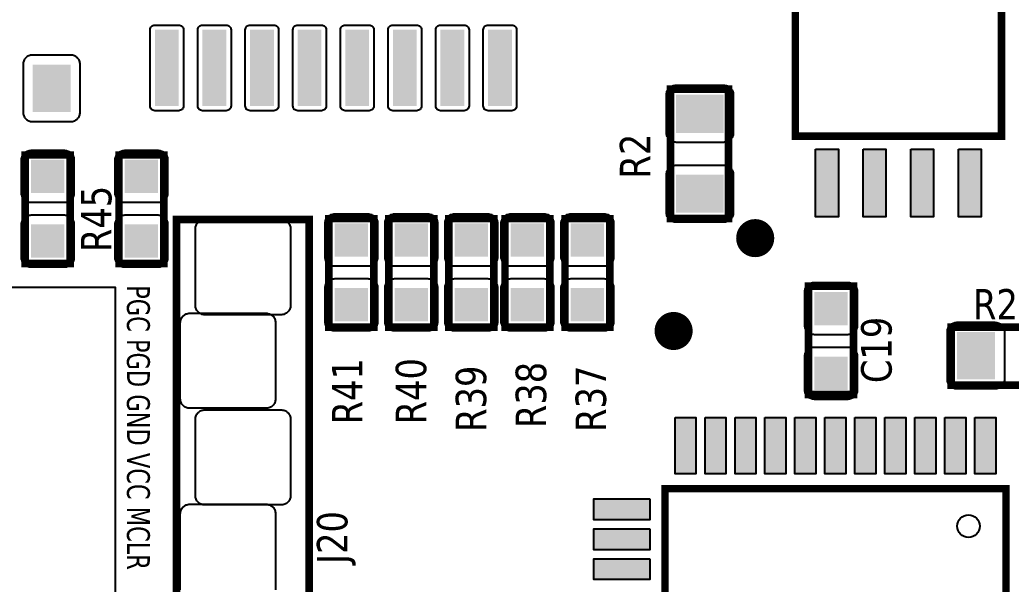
# Model space of a CAD drawing. Header units: millimetres. Extents: x 124 to 302, y 105 to 223.
# Drawn here: x 295.973 to 297.014, y 220.577 to 221.17 of the extents above; entities that cross this region are included whole.
import ezdxf

# ---------------------------------------------------------------- set-up
doc = ezdxf.new("R2010")
doc.units = ezdxf.units.MM
doc.layers.add('DESC', color=250, linetype='Continuous')
doc.styles.get("Standard").update_dxf_attribs({"font": 'tahoma.ttf'})

# ---------------------------------------------------------------- blocks, each defined once
blk = doc.blocks.new('RPAD')
blk.add_trace([(-0.5, -0.5), (-0.5, 0.5), (0.5, -0.5), (0.5, 0.5)])
blk = doc.blocks.new('EPAD')
at = {"const_width": 0.5}
blk.add_lwpolyline([(-0.25, 0, 1), (0.25, 0, 1)], format="xyb", close=True, dxfattribs=at)
blk = doc.blocks.new('PCB_CamaraClimatica')
for points, const_width in [([(148.5683, 113.2079), (148.5683, 113.0268), (148.7848, 113.0268), (148.7848, 113.2079), (148.5683, 113.2079)], 0.00787), ([(148.5683, 113.2079), (148.5683, 113.0268), (148.7848, 113.0268), (148.7848, 113.2079), (148.5683, 113.2079)], 0.00787), ([(148.5683, 113.2079), (148.5683, 113.0268), (148.7848, 113.0268), (148.7848, 113.2079), (148.5683, 113.2079)], 0.00787), ([(148.437, 112.9403), (148.498, 112.9403), (148.498, 113.0763), (148.437, 113.0763), (148.437, 112.9403)], 0.008), ([(148.437, 112.9403), (148.498, 112.9403), (148.498, 113.0763), (148.437, 113.0763), (148.437, 112.9403)], 0.008), ([(148.437, 112.9403), (148.498, 112.9403), (148.498, 113.0763), (148.437, 113.0763), (148.437, 112.9403)], 0.008), ([(147.7593, 112.8929), (147.8066, 112.8929), (147.8066, 113.007), (147.7593, 113.007), (147.7593, 112.8929)], 0.008), ([(147.7593, 112.8929), (147.8066, 112.8929), (147.8066, 113.007), (147.7593, 113.007), (147.7593, 112.8929)], 0.008), ([(147.7593, 112.8929), (147.8066, 112.8929), (147.8066, 113.007), (147.7593, 113.007), (147.7593, 112.8929)], 0.008), ([(147.8578, 112.8929), (147.905, 112.8929), (147.905, 113.007), (147.8578, 113.007), (147.8578, 112.8929)], 0.008), ([(147.8578, 112.8929), (147.905, 112.8929), (147.905, 113.007), (147.8578, 113.007), (147.8578, 112.8929)], 0.008), ([(147.8578, 112.8929), (147.905, 112.8929), (147.905, 113.007), (147.8578, 113.007), (147.8578, 112.8929)], 0.008), ([(147.9183, 112.4391), (148.0577, 112.4391), (148.0577, 112.9391), (147.9183, 112.9391), (147.9183, 112.4391)], 0.008), ([(147.9183, 112.4391), (148.0577, 112.4391), (148.0577, 112.9391), (147.9183, 112.9391), (147.9183, 112.4391)], 0.008), ([(147.9183, 112.4391), (148.0577, 112.4391), (148.0577, 112.9391), (147.9183, 112.9391), (147.9183, 112.4391)], 0.008), ([(148.0782, 112.8259), (148.1255, 112.8259), (148.1255, 112.9401), (148.0782, 112.9401), (148.0782, 112.8259)], 0.008), ([(148.0782, 112.8259), (148.1255, 112.8259), (148.1255, 112.9401), (148.0782, 112.9401), (148.0782, 112.8259)], 0.008), ([(148.0782, 112.8259), (148.1255, 112.8259), (148.1255, 112.9401), (148.0782, 112.9401), (148.0782, 112.8259)], 0.008), ([(148.1412, 112.8259), (148.1885, 112.8259), (148.1885, 112.9401), (148.1412, 112.9401), (148.1412, 112.8259)], 0.008), ([(148.1412, 112.8259), (148.1885, 112.8259), (148.1885, 112.9401), (148.1412, 112.9401), (148.1412, 112.8259)], 0.008), ([(148.1412, 112.8259), (148.1885, 112.8259), (148.1885, 112.9401), (148.1412, 112.9401), (148.1412, 112.8259)], 0.008), ([(148.2042, 112.8259), (148.2515, 112.8259), (148.2515, 112.9401), (148.2042, 112.9401), (148.2042, 112.8259)], 0.008), ([(148.2042, 112.8259), (148.2515, 112.8259), (148.2515, 112.9401), (148.2042, 112.9401), (148.2042, 112.8259)], 0.008), ([(148.2042, 112.8259), (148.2515, 112.8259), (148.2515, 112.9401), (148.2042, 112.9401), (148.2042, 112.8259)], 0.008), ([(148.2633, 112.8259), (148.3105, 112.8259), (148.3105, 112.9401), (148.2633, 112.9401), (148.2633, 112.8259)], 0.008), ([(148.2633, 112.8259), (148.3105, 112.8259), (148.3105, 112.9401), (148.2633, 112.9401), (148.2633, 112.8259)], 0.008), ([(148.2633, 112.8259), (148.3105, 112.8259), (148.3105, 112.9401), (148.2633, 112.9401), (148.2633, 112.8259)], 0.008), ([(148.3263, 112.8259), (148.3735, 112.8259), (148.3735, 112.9401), (148.3263, 112.9401), (148.3263, 112.8259)], 0.008), ([(148.3263, 112.8259), (148.3735, 112.8259), (148.3735, 112.9401), (148.3263, 112.9401), (148.3263, 112.8259)], 0.008), ([(148.3263, 112.8259), (148.3735, 112.8259), (148.3735, 112.9401), (148.3263, 112.9401), (148.3263, 112.8259)], 0.008), ([(148.5822, 112.7551), (148.6294, 112.7551), (148.6294, 112.8692), (148.5822, 112.8692), (148.5822, 112.7551)], 0.008), ([(148.5822, 112.7551), (148.6294, 112.7551), (148.6294, 112.8692), (148.5822, 112.8692), (148.5822, 112.7551)], 0.008), ([(148.5822, 112.7551), (148.6294, 112.7551), (148.6294, 112.8692), (148.5822, 112.8692), (148.5822, 112.7551)], 0.008), ([(148.732, 112.7651), (148.868, 112.7651), (148.868, 112.8261), (148.732, 112.8261), (148.732, 112.7651)], 0.008), ([(148.732, 112.7651), (148.868, 112.7651), (148.868, 112.8261), (148.732, 112.8261), (148.732, 112.7651)], 0.008), ([(148.732, 112.7651), (148.868, 112.7651), (148.868, 112.8261), (148.732, 112.8261), (148.732, 112.7651)], 0.008), ([(148.4313, 112.6562), (148.4313, 112.2979), (148.7895, 112.2979), (148.7895, 112.6562), (148.4313, 112.6562)], 0.00787), ([(148.4313, 112.6562), (148.4313, 112.2979), (148.7895, 112.2979), (148.7895, 112.6562), (148.4313, 112.6562)], 0.00787), ([(148.4313, 112.6562), (148.4313, 112.2979), (148.7895, 112.2979), (148.7895, 112.6562), (148.4313, 112.6562)], 0.00787)]:
    blk.add_lwpolyline(points, dxfattribs=dict(const_width=const_width))
for points in [[(147.9205, 113.0536), (147.8955, 113.0536), (147.8945, 113.0537), (147.8935, 113.054), (147.8927, 113.0544), (147.8919, 113.055), (147.8913, 113.0558), (147.8909, 113.0566), (147.8906, 113.0576), (147.8905, 113.0586), (147.8905, 113.1386), (147.8906, 113.1396), (147.8909, 113.1406), (147.8913, 113.1414), (147.8919, 113.1421), (147.8927, 113.1428), (147.8935, 113.1432), (147.8945, 113.1435), (147.8955, 113.1436), (147.9205, 113.1436), (147.9215, 113.1435), (147.9224, 113.1432), (147.9233, 113.1428), (147.924, 113.1421), (147.9246, 113.1414), (147.9251, 113.1406), (147.9254, 113.1396), (147.9255, 113.1386), (147.9255, 113.0586), (147.9254, 113.0576), (147.9251, 113.0566), (147.9246, 113.0558), (147.924, 113.055), (147.9233, 113.0544), (147.9224, 113.054), (147.9215, 113.0537), (147.9205, 113.0536)], [(147.9705, 113.0536), (147.9455, 113.0536), (147.9445, 113.0537), (147.9435, 113.054), (147.9427, 113.0544), (147.9419, 113.055), (147.9413, 113.0558), (147.9409, 113.0566), (147.9406, 113.0576), (147.9405, 113.0586), (147.9405, 113.1386), (147.9406, 113.1396), (147.9409, 113.1406), (147.9413, 113.1414), (147.9419, 113.1421), (147.9427, 113.1428), (147.9435, 113.1432), (147.9445, 113.1435), (147.9455, 113.1436), (147.9705, 113.1436), (147.9715, 113.1435), (147.9724, 113.1432), (147.9733, 113.1428), (147.974, 113.1421), (147.9746, 113.1414), (147.9751, 113.1406), (147.9754, 113.1396), (147.9755, 113.1386), (147.9755, 113.0586), (147.9754, 113.0576), (147.9751, 113.0566), (147.9746, 113.0558), (147.974, 113.055), (147.9733, 113.0544), (147.9724, 113.054), (147.9715, 113.0537), (147.9705, 113.0536)], [(148.0205, 113.0536), (147.9955, 113.0536), (147.9945, 113.0537), (147.9935, 113.054), (147.9927, 113.0544), (147.9919, 113.055), (147.9913, 113.0558), (147.9909, 113.0566), (147.9906, 113.0576), (147.9905, 113.0586), (147.9905, 113.1386), (147.9906, 113.1396), (147.9909, 113.1406), (147.9913, 113.1414), (147.9919, 113.1421), (147.9927, 113.1428), (147.9935, 113.1432), (147.9945, 113.1435), (147.9955, 113.1436), (148.0205, 113.1436), (148.0215, 113.1435), (148.0224, 113.1432), (148.0233, 113.1428), (148.024, 113.1421), (148.0246, 113.1414), (148.0251, 113.1406), (148.0254, 113.1396), (148.0255, 113.1386), (148.0255, 113.0586), (148.0254, 113.0576), (148.0251, 113.0566), (148.0246, 113.0558), (148.024, 113.055), (148.0233, 113.0544), (148.0224, 113.054), (148.0215, 113.0537), (148.0205, 113.0536)], [(148.0705, 113.0536), (148.0455, 113.0536), (148.0445, 113.0537), (148.0435, 113.054), (148.0427, 113.0544), (148.0419, 113.055), (148.0413, 113.0558), (148.0409, 113.0566), (148.0406, 113.0576), (148.0405, 113.0586), (148.0405, 113.1386), (148.0406, 113.1396), (148.0409, 113.1406), (148.0413, 113.1414), (148.0419, 113.1421), (148.0427, 113.1428), (148.0435, 113.1432), (148.0445, 113.1435), (148.0455, 113.1436), (148.0705, 113.1436), (148.0715, 113.1435), (148.0724, 113.1432), (148.0733, 113.1428), (148.074, 113.1421), (148.0746, 113.1414), (148.0751, 113.1406), (148.0754, 113.1396), (148.0755, 113.1386), (148.0755, 113.0586), (148.0754, 113.0576), (148.0751, 113.0566), (148.0746, 113.0558), (148.074, 113.055), (148.0733, 113.0544), (148.0724, 113.054), (148.0715, 113.0537), (148.0705, 113.0536)], [(148.1205, 113.0536), (148.0955, 113.0536), (148.0945, 113.0537), (148.0935, 113.054), (148.0927, 113.0544), (148.0919, 113.055), (148.0913, 113.0558), (148.0909, 113.0566), (148.0906, 113.0576), (148.0905, 113.0586), (148.0905, 113.1386), (148.0906, 113.1396), (148.0909, 113.1406), (148.0913, 113.1414), (148.0919, 113.1421), (148.0927, 113.1428), (148.0935, 113.1432), (148.0945, 113.1435), (148.0955, 113.1436), (148.1205, 113.1436), (148.1215, 113.1435), (148.1224, 113.1432), (148.1233, 113.1428), (148.124, 113.1421), (148.1246, 113.1414), (148.1251, 113.1406), (148.1254, 113.1396), (148.1255, 113.1386), (148.1255, 113.0586), (148.1254, 113.0576), (148.1251, 113.0566), (148.1246, 113.0558), (148.124, 113.055), (148.1233, 113.0544), (148.1224, 113.054), (148.1215, 113.0537), (148.1205, 113.0536)], [(148.1705, 113.0536), (148.1455, 113.0536), (148.1445, 113.0537), (148.1435, 113.054), (148.1427, 113.0544), (148.1419, 113.055), (148.1413, 113.0558), (148.1409, 113.0566), (148.1406, 113.0576), (148.1405, 113.0586), (148.1405, 113.1386), (148.1406, 113.1396), (148.1409, 113.1406), (148.1413, 113.1414), (148.1419, 113.1421), (148.1427, 113.1428), (148.1435, 113.1432), (148.1445, 113.1435), (148.1455, 113.1436), (148.1705, 113.1436), (148.1715, 113.1435), (148.1724, 113.1432), (148.1733, 113.1428), (148.174, 113.1421), (148.1746, 113.1414), (148.1751, 113.1406), (148.1754, 113.1396), (148.1755, 113.1386), (148.1755, 113.0586), (148.1754, 113.0576), (148.1751, 113.0566), (148.1746, 113.0558), (148.174, 113.055), (148.1733, 113.0544), (148.1724, 113.054), (148.1715, 113.0537), (148.1705, 113.0536)], [(148.2205, 113.0536), (148.1955, 113.0536), (148.1945, 113.0537), (148.1935, 113.054), (148.1927, 113.0544), (148.1919, 113.055), (148.1913, 113.0558), (148.1909, 113.0566), (148.1906, 113.0576), (148.1905, 113.0586), (148.1905, 113.1386), (148.1906, 113.1396), (148.1909, 113.1406), (148.1913, 113.1414), (148.1919, 113.1421), (148.1927, 113.1428), (148.1935, 113.1432), (148.1945, 113.1435), (148.1955, 113.1436), (148.2205, 113.1436), (148.2215, 113.1435), (148.2224, 113.1432), (148.2233, 113.1428), (148.224, 113.1421), (148.2246, 113.1414), (148.2251, 113.1406), (148.2254, 113.1396), (148.2255, 113.1386), (148.2255, 113.0586), (148.2254, 113.0576), (148.2251, 113.0566), (148.2246, 113.0558), (148.224, 113.055), (148.2233, 113.0544), (148.2224, 113.054), (148.2215, 113.0537), (148.2205, 113.0536)], [(148.2705, 113.0536), (148.2455, 113.0536), (148.2445, 113.0537), (148.2435, 113.054), (148.2427, 113.0544), (148.2419, 113.055), (148.2413, 113.0558), (148.2409, 113.0566), (148.2406, 113.0576), (148.2405, 113.0586), (148.2405, 113.1386), (148.2406, 113.1396), (148.2409, 113.1406), (148.2413, 113.1414), (148.2419, 113.1421), (148.2427, 113.1428), (148.2435, 113.1432), (148.2445, 113.1435), (148.2455, 113.1436), (148.2705, 113.1436), (148.2715, 113.1435), (148.2724, 113.1432), (148.2733, 113.1428), (148.274, 113.1421), (148.2746, 113.1414), (148.2751, 113.1406), (148.2754, 113.1396), (148.2755, 113.1386), (148.2755, 113.0586), (148.2754, 113.0576), (148.2751, 113.0566), (148.2746, 113.0558), (148.274, 113.055), (148.2733, 113.0544), (148.2724, 113.054), (148.2715, 113.0537), (148.2705, 113.0536)], [(147.807, 113.1121), (147.767, 113.1121), (147.7659, 113.112), (147.7649, 113.1119), (147.764, 113.1117), (147.763, 113.1113), (147.7622, 113.1109), (147.7613, 113.1104), (147.7606, 113.1098), (147.7599, 113.1092), (147.7592, 113.1085), (147.7587, 113.1077), (147.7582, 113.1069), (147.7577, 113.106), (147.7574, 113.1051), (147.7572, 113.1041), (147.757, 113.1031), (147.757, 113.1021), (147.757, 113.0521), (147.757, 113.0511), (147.7572, 113.05), (147.7574, 113.0491), (147.7577, 113.0482), (147.7582, 113.0473), (147.7587, 113.0465), (147.7592, 113.0457), (147.7599, 113.045), (147.7606, 113.0443), (147.7613, 113.0438), (147.7622, 113.0433), (147.763, 113.0429), (147.764, 113.0425), (147.7649, 113.0423), (147.7659, 113.0421), (147.767, 113.0421), (147.807, 113.0421), (147.808, 113.0421), (147.809, 113.0423), (147.81, 113.0425), (147.8109, 113.0429), (147.8118, 113.0433), (147.8126, 113.0438), (147.8134, 113.0443), (147.8141, 113.045), (147.8147, 113.0457), (147.8153, 113.0465), (147.8158, 113.0473), (147.8162, 113.0482), (147.8165, 113.0491), (147.8168, 113.05), (147.8169, 113.0511), (147.817, 113.0521), (147.817, 113.1021), (147.8169, 113.1031), (147.8168, 113.1041), (147.8165, 113.1051), (147.8162, 113.106), (147.8158, 113.1069), (147.8153, 113.1077), (147.8147, 113.1085), (147.8141, 113.1092), (147.8134, 113.1098), (147.8126, 113.1104), (147.8118, 113.1109), (147.8109, 113.1113), (147.81, 113.1117), (147.809, 113.1119), (147.808, 113.112), (147.807, 113.1121)], [(148.503, 113.0703), (148.503, 113.0303), (148.5029, 113.0293), (148.5028, 113.0283), (148.5026, 113.0273), (148.5022, 113.0264), (148.5018, 113.0255), (148.5013, 113.0247), (148.5007, 113.0239), (148.5001, 113.0232), (148.4994, 113.0226), (148.4986, 113.022), (148.4978, 113.0215), (148.4969, 113.0211), (148.496, 113.0208), (148.495, 113.0205), (148.494, 113.0204), (148.493, 113.0203), (148.443, 113.0203), (148.442, 113.0204), (148.4409, 113.0205), (148.44, 113.0208), (148.4391, 113.0211), (148.4382, 113.0215), (148.4374, 113.022), (148.4366, 113.0226), (148.4359, 113.0232), (148.4352, 113.0239), (148.4347, 113.0247), (148.4342, 113.0255), (148.4338, 113.0264), (148.4334, 113.0273), (148.4332, 113.0283), (148.433, 113.0293), (148.433, 113.0303), (148.433, 113.0703), (148.433, 113.0714), (148.4332, 113.0724), (148.4334, 113.0734), (148.4338, 113.0743), (148.4342, 113.0752), (148.4347, 113.076), (148.4352, 113.0767), (148.4359, 113.0775), (148.4366, 113.0781), (148.4374, 113.0787), (148.4382, 113.0792), (148.4391, 113.0796), (148.44, 113.0799), (148.4409, 113.0801), (148.442, 113.0803), (148.443, 113.0803), (148.493, 113.0803), (148.494, 113.0803), (148.495, 113.0801), (148.496, 113.0799), (148.4969, 113.0796), (148.4978, 113.0792), (148.4986, 113.0787), (148.4994, 113.0781), (148.5001, 113.0775), (148.5007, 113.0767), (148.5013, 113.076), (148.5018, 113.0752), (148.5022, 113.0743), (148.5026, 113.0734), (148.5028, 113.0724), (148.5029, 113.0714), (148.503, 113.0703)], [(147.7555, 112.967), (147.7555, 113.002), (147.7555, 113.003), (147.7557, 113.004), (147.7559, 113.005), (147.7562, 113.0059), (147.7566, 113.0068), (147.7571, 113.0076), (147.7577, 113.0084), (147.7583, 113.0091), (147.7591, 113.0097), (147.7598, 113.0103), (147.7606, 113.0108), (147.7615, 113.0112), (147.7624, 113.0115), (147.7634, 113.0118), (147.7644, 113.0119), (147.7655, 113.012), (147.8005, 113.012), (147.8015, 113.0119), (147.8025, 113.0118), (147.8035, 113.0115), (147.8044, 113.0112), (147.8053, 113.0108), (147.8061, 113.0103), (147.8069, 113.0097), (147.8076, 113.0091), (147.8082, 113.0084), (147.8088, 113.0076), (147.8093, 113.0068), (147.8097, 113.0059), (147.81, 113.005), (147.8103, 113.004), (147.8104, 113.003), (147.8105, 113.002), (147.8105, 112.967), (147.8104, 112.9659), (147.8103, 112.9649), (147.81, 112.964), (147.8097, 112.9631), (147.8093, 112.9622), (147.8088, 112.9614), (147.8082, 112.9606), (147.8076, 112.9599), (147.8069, 112.9592), (147.8061, 112.9587), (147.8053, 112.9582), (147.8044, 112.9578), (147.8035, 112.9574), (147.8025, 112.9572), (147.8015, 112.957), (147.8005, 112.957), (147.7655, 112.957), (147.7644, 112.957), (147.7634, 112.9572), (147.7624, 112.9574), (147.7615, 112.9578), (147.7606, 112.9582), (147.7598, 112.9587), (147.7591, 112.9592), (147.7583, 112.9599), (147.7577, 112.9606), (147.7571, 112.9614), (147.7566, 112.9622), (147.7562, 112.9631), (147.7559, 112.964), (147.7557, 112.9649), (147.7555, 112.9659), (147.7555, 112.967)], [(147.8539, 112.967), (147.8539, 113.002), (147.8539, 113.003), (147.8541, 113.004), (147.8543, 113.005), (147.8547, 113.0059), (147.8551, 113.0068), (147.8556, 113.0076), (147.8561, 113.0084), (147.8568, 113.0091), (147.8575, 113.0097), (147.8582, 113.0103), (147.8591, 113.0108), (147.8599, 113.0112), (147.8609, 113.0115), (147.8618, 113.0118), (147.8628, 113.0119), (147.8639, 113.012), (147.8989, 113.012), (147.8999, 113.0119), (147.9009, 113.0118), (147.9019, 113.0115), (147.9028, 113.0112), (147.9037, 113.0108), (147.9045, 113.0103), (147.9053, 113.0097), (147.906, 113.0091), (147.9066, 113.0084), (147.9072, 113.0076), (147.9077, 113.0068), (147.9081, 113.0059), (147.9084, 113.005), (147.9087, 113.004), (147.9088, 113.003), (147.9089, 113.002), (147.9089, 112.967), (147.9088, 112.9659), (147.9087, 112.9649), (147.9084, 112.964), (147.9081, 112.9631), (147.9077, 112.9622), (147.9072, 112.9614), (147.9066, 112.9606), (147.906, 112.9599), (147.9053, 112.9592), (147.9045, 112.9587), (147.9037, 112.9582), (147.9028, 112.9578), (147.9019, 112.9574), (147.9009, 112.9572), (147.8999, 112.957), (147.8989, 112.957), (147.8639, 112.957), (147.8628, 112.957), (147.8618, 112.9572), (147.8609, 112.9574), (147.8599, 112.9578), (147.8591, 112.9582), (147.8582, 112.9587), (147.8575, 112.9592), (147.8568, 112.9599), (147.8561, 112.9606), (147.8556, 112.9614), (147.8551, 112.9622), (147.8547, 112.9631), (147.8543, 112.964), (147.8541, 112.9649), (147.8539, 112.9659), (147.8539, 112.967)], [(148.5895, 113.0131), (148.6135, 113.0131), (148.6135, 112.9421), (148.5895, 112.9421), (148.5895, 113.0131)], [(148.6395, 113.0131), (148.6635, 113.0131), (148.6635, 112.9421), (148.6395, 112.9421), (148.6395, 113.0131)], [(148.6895, 113.0131), (148.7135, 113.0131), (148.7135, 112.9421), (148.6895, 112.9421), (148.6895, 113.0131)], [(148.7395, 113.0131), (148.7635, 113.0131), (148.7635, 112.9421), (148.7395, 112.9421), (148.7395, 113.0131)], [(148.503, 112.9863), (148.503, 112.9463), (148.5029, 112.9453), (148.5028, 112.9443), (148.5026, 112.9433), (148.5022, 112.9424), (148.5018, 112.9415), (148.5013, 112.9407), (148.5007, 112.9399), (148.5001, 112.9392), (148.4994, 112.9386), (148.4986, 112.938), (148.4978, 112.9375), (148.4969, 112.9371), (148.496, 112.9368), (148.495, 112.9365), (148.494, 112.9364), (148.493, 112.9363), (148.443, 112.9363), (148.442, 112.9364), (148.4409, 112.9365), (148.44, 112.9368), (148.4391, 112.9371), (148.4382, 112.9375), (148.4374, 112.938), (148.4366, 112.9386), (148.4359, 112.9392), (148.4352, 112.9399), (148.4347, 112.9407), (148.4342, 112.9415), (148.4338, 112.9424), (148.4334, 112.9433), (148.4332, 112.9443), (148.433, 112.9453), (148.433, 112.9463), (148.433, 112.9863), (148.433, 112.9874), (148.4332, 112.9884), (148.4334, 112.9894), (148.4338, 112.9903), (148.4342, 112.9912), (148.4347, 112.992), (148.4352, 112.9927), (148.4359, 112.9935), (148.4366, 112.9941), (148.4374, 112.9947), (148.4382, 112.9952), (148.4391, 112.9956), (148.44, 112.9959), (148.4409, 112.9961), (148.442, 112.9963), (148.443, 112.9963), (148.493, 112.9963), (148.494, 112.9963), (148.495, 112.9961), (148.496, 112.9959), (148.4969, 112.9956), (148.4978, 112.9952), (148.4986, 112.9947), (148.4994, 112.9941), (148.5001, 112.9935), (148.5007, 112.9927), (148.5013, 112.992), (148.5018, 112.9912), (148.5022, 112.9903), (148.5026, 112.9894), (148.5028, 112.9884), (148.5029, 112.9874), (148.503, 112.9863)], [(147.7555, 112.899), (147.7555, 112.934), (147.7555, 112.935), (147.7557, 112.936), (147.7559, 112.937), (147.7562, 112.9379), (147.7566, 112.9388), (147.7571, 112.9396), (147.7577, 112.9404), (147.7583, 112.9411), (147.7591, 112.9417), (147.7598, 112.9423), (147.7606, 112.9428), (147.7615, 112.9432), (147.7624, 112.9435), (147.7634, 112.9438), (147.7644, 112.9439), (147.7655, 112.944), (147.8005, 112.944), (147.8015, 112.9439), (147.8025, 112.9438), (147.8035, 112.9435), (147.8044, 112.9432), (147.8053, 112.9428), (147.8061, 112.9423), (147.8069, 112.9417), (147.8076, 112.9411), (147.8082, 112.9404), (147.8088, 112.9396), (147.8093, 112.9388), (147.8097, 112.9379), (147.81, 112.937), (147.8103, 112.936), (147.8104, 112.935), (147.8105, 112.934), (147.8105, 112.899), (147.8104, 112.8979), (147.8103, 112.8969), (147.81, 112.896), (147.8097, 112.8951), (147.8093, 112.8942), (147.8088, 112.8934), (147.8082, 112.8926), (147.8076, 112.8919), (147.8069, 112.8912), (147.8061, 112.8907), (147.8053, 112.8902), (147.8044, 112.8898), (147.8035, 112.8894), (147.8025, 112.8892), (147.8015, 112.889), (147.8005, 112.889), (147.7655, 112.889), (147.7644, 112.889), (147.7634, 112.8892), (147.7624, 112.8894), (147.7615, 112.8898), (147.7606, 112.8902), (147.7598, 112.8907), (147.7591, 112.8912), (147.7583, 112.8919), (147.7577, 112.8926), (147.7571, 112.8934), (147.7566, 112.8942), (147.7562, 112.8951), (147.7559, 112.896), (147.7557, 112.8969), (147.7555, 112.8979), (147.7555, 112.899)], [(147.8539, 112.899), (147.8539, 112.934), (147.8539, 112.935), (147.8541, 112.936), (147.8543, 112.937), (147.8547, 112.9379), (147.8551, 112.9388), (147.8556, 112.9396), (147.8561, 112.9404), (147.8568, 112.9411), (147.8575, 112.9417), (147.8582, 112.9423), (147.8591, 112.9428), (147.8599, 112.9432), (147.8609, 112.9435), (147.8618, 112.9438), (147.8628, 112.9439), (147.8639, 112.944), (147.8989, 112.944), (147.8999, 112.9439), (147.9009, 112.9438), (147.9019, 112.9435), (147.9028, 112.9432), (147.9037, 112.9428), (147.9045, 112.9423), (147.9053, 112.9417), (147.906, 112.9411), (147.9066, 112.9404), (147.9072, 112.9396), (147.9077, 112.9388), (147.9081, 112.9379), (147.9084, 112.937), (147.9087, 112.936), (147.9088, 112.935), (147.9089, 112.934), (147.9089, 112.899), (147.9088, 112.8979), (147.9087, 112.8969), (147.9084, 112.896), (147.9081, 112.8951), (147.9077, 112.8942), (147.9072, 112.8934), (147.9066, 112.8926), (147.906, 112.8919), (147.9053, 112.8912), (147.9045, 112.8907), (147.9037, 112.8902), (147.9028, 112.8898), (147.9019, 112.8894), (147.9009, 112.8892), (147.8999, 112.889), (147.8989, 112.889), (147.8639, 112.889), (147.8628, 112.889), (147.8618, 112.8892), (147.8609, 112.8894), (147.8599, 112.8898), (147.8591, 112.8902), (147.8582, 112.8907), (147.8575, 112.8912), (147.8568, 112.8919), (147.8561, 112.8926), (147.8556, 112.8934), (147.8551, 112.8942), (147.8547, 112.8951), (147.8543, 112.896), (147.8541, 112.8969), (147.8539, 112.8979), (147.8539, 112.899)], [(148.038, 112.9291), (148.038, 112.8491), (148.0379, 112.8481), (148.0378, 112.847), (148.0375, 112.8461), (148.0372, 112.8452), (148.0368, 112.8443), (148.0363, 112.8435), (148.0357, 112.8427), (148.0351, 112.842), (148.0344, 112.8413), (148.0336, 112.8408), (148.0328, 112.8403), (148.0319, 112.8399), (148.031, 112.8395), (148.03, 112.8393), (148.029, 112.8391), (148.028, 112.8391), (147.948, 112.8391), (147.9469, 112.8391), (147.9459, 112.8393), (147.945, 112.8395), (147.944, 112.8399), (147.9432, 112.8403), (147.9423, 112.8408), (147.9416, 112.8413), (147.9409, 112.842), (147.9402, 112.8427), (147.9397, 112.8435), (147.9392, 112.8443), (147.9387, 112.8452), (147.9384, 112.8461), (147.9382, 112.847), (147.938, 112.8481), (147.938, 112.8491), (147.938, 112.9291), (147.938, 112.9301), (147.9382, 112.9311), (147.9384, 112.9321), (147.9387, 112.933), (147.9392, 112.9339), (147.9397, 112.9347), (147.9402, 112.9355), (147.9409, 112.9362), (147.9416, 112.9368), (147.9423, 112.9374), (147.9432, 112.9379), (147.944, 112.9383), (147.945, 112.9387), (147.9459, 112.9389), (147.9469, 112.939), (147.948, 112.9391), (148.028, 112.9391), (148.029, 112.939), (148.03, 112.9389), (148.031, 112.9387), (148.0319, 112.9383), (148.0328, 112.9379), (148.0336, 112.9374), (148.0344, 112.9368), (148.0351, 112.9362), (148.0357, 112.9355), (148.0363, 112.9347), (148.0368, 112.9339), (148.0372, 112.933), (148.0375, 112.9321), (148.0378, 112.9311), (148.0379, 112.9301), (148.038, 112.9291)], [(148.0744, 112.9001), (148.0744, 112.9351), (148.0744, 112.9361), (148.0746, 112.9371), (148.0748, 112.9381), (148.0751, 112.939), (148.0755, 112.9399), (148.076, 112.9407), (148.0766, 112.9415), (148.0772, 112.9422), (148.0779, 112.9428), (148.0787, 112.9434), (148.0795, 112.9439), (148.0804, 112.9443), (148.0813, 112.9446), (148.0823, 112.9449), (148.0833, 112.945), (148.0844, 112.9451), (148.1194, 112.9451), (148.1204, 112.945), (148.1214, 112.9449), (148.1224, 112.9446), (148.1233, 112.9443), (148.1242, 112.9439), (148.125, 112.9434), (148.1258, 112.9428), (148.1265, 112.9422), (148.1271, 112.9415), (148.1277, 112.9407), (148.1282, 112.9399), (148.1286, 112.939), (148.1289, 112.9381), (148.1292, 112.9371), (148.1293, 112.9361), (148.1294, 112.9351), (148.1294, 112.9001), (148.1293, 112.899), (148.1292, 112.898), (148.1289, 112.897), (148.1286, 112.8961), (148.1282, 112.8952), (148.1277, 112.8944), (148.1271, 112.8937), (148.1265, 112.8929), (148.1258, 112.8923), (148.125, 112.8917), (148.1242, 112.8912), (148.1233, 112.8908), (148.1224, 112.8905), (148.1214, 112.8903), (148.1204, 112.8901), (148.1194, 112.8901), (148.0844, 112.8901), (148.0833, 112.8901), (148.0823, 112.8903), (148.0813, 112.8905), (148.0804, 112.8908), (148.0795, 112.8912), (148.0787, 112.8917), (148.0779, 112.8923), (148.0772, 112.8929), (148.0766, 112.8937), (148.076, 112.8944), (148.0755, 112.8952), (148.0751, 112.8961), (148.0748, 112.897), (148.0746, 112.898), (148.0744, 112.899), (148.0744, 112.9001)], [(148.1373, 112.9001), (148.1373, 112.9351), (148.1374, 112.9361), (148.1375, 112.9371), (148.1378, 112.9381), (148.1381, 112.939), (148.1385, 112.9399), (148.139, 112.9407), (148.1396, 112.9415), (148.1402, 112.9422), (148.1409, 112.9428), (148.1417, 112.9434), (148.1425, 112.9439), (148.1434, 112.9443), (148.1443, 112.9446), (148.1453, 112.9449), (148.1463, 112.945), (148.1473, 112.9451), (148.1823, 112.9451), (148.1834, 112.945), (148.1844, 112.9449), (148.1854, 112.9446), (148.1863, 112.9443), (148.1872, 112.9439), (148.188, 112.9434), (148.1887, 112.9428), (148.1895, 112.9422), (148.1901, 112.9415), (148.1907, 112.9407), (148.1912, 112.9399), (148.1916, 112.939), (148.1919, 112.9381), (148.1921, 112.9371), (148.1923, 112.9361), (148.1923, 112.9351), (148.1923, 112.9001), (148.1923, 112.899), (148.1921, 112.898), (148.1919, 112.897), (148.1916, 112.8961), (148.1912, 112.8952), (148.1907, 112.8944), (148.1901, 112.8937), (148.1895, 112.8929), (148.1887, 112.8923), (148.188, 112.8917), (148.1872, 112.8912), (148.1863, 112.8908), (148.1854, 112.8905), (148.1844, 112.8903), (148.1834, 112.8901), (148.1823, 112.8901), (148.1473, 112.8901), (148.1463, 112.8901), (148.1453, 112.8903), (148.1443, 112.8905), (148.1434, 112.8908), (148.1425, 112.8912), (148.1417, 112.8917), (148.1409, 112.8923), (148.1402, 112.8929), (148.1396, 112.8937), (148.139, 112.8944), (148.1385, 112.8952), (148.1381, 112.8961), (148.1378, 112.897), (148.1375, 112.898), (148.1374, 112.899), (148.1373, 112.9001)], [(148.2003, 112.9001), (148.2003, 112.9351), (148.2004, 112.9361), (148.2005, 112.9371), (148.2008, 112.9381), (148.2011, 112.939), (148.2015, 112.9399), (148.202, 112.9407), (148.2026, 112.9415), (148.2032, 112.9422), (148.2039, 112.9428), (148.2047, 112.9434), (148.2055, 112.9439), (148.2064, 112.9443), (148.2073, 112.9446), (148.2083, 112.9449), (148.2093, 112.945), (148.2103, 112.9451), (148.2453, 112.9451), (148.2464, 112.945), (148.2474, 112.9449), (148.2483, 112.9446), (148.2493, 112.9443), (148.2501, 112.9439), (148.251, 112.9434), (148.2517, 112.9428), (148.2524, 112.9422), (148.2531, 112.9415), (148.2537, 112.9407), (148.2541, 112.9399), (148.2546, 112.939), (148.2549, 112.9381), (148.2551, 112.9371), (148.2553, 112.9361), (148.2553, 112.9351), (148.2553, 112.9001), (148.2553, 112.899), (148.2551, 112.898), (148.2549, 112.897), (148.2546, 112.8961), (148.2541, 112.8952), (148.2537, 112.8944), (148.2531, 112.8937), (148.2524, 112.8929), (148.2517, 112.8923), (148.251, 112.8917), (148.2501, 112.8912), (148.2493, 112.8908), (148.2483, 112.8905), (148.2474, 112.8903), (148.2464, 112.8901), (148.2453, 112.8901), (148.2103, 112.8901), (148.2093, 112.8901), (148.2083, 112.8903), (148.2073, 112.8905), (148.2064, 112.8908), (148.2055, 112.8912), (148.2047, 112.8917), (148.2039, 112.8923), (148.2032, 112.8929), (148.2026, 112.8937), (148.202, 112.8944), (148.2015, 112.8952), (148.2011, 112.8961), (148.2008, 112.897), (148.2005, 112.898), (148.2004, 112.899), (148.2003, 112.9001)], [(148.2594, 112.9001), (148.2594, 112.9351), (148.2594, 112.9361), (148.2596, 112.9371), (148.2598, 112.9381), (148.2602, 112.939), (148.2606, 112.9399), (148.2611, 112.9407), (148.2616, 112.9415), (148.2623, 112.9422), (148.263, 112.9428), (148.2638, 112.9434), (148.2646, 112.9439), (148.2655, 112.9443), (148.2664, 112.9446), (148.2673, 112.9449), (148.2684, 112.945), (148.2694, 112.9451), (148.3044, 112.9451), (148.3054, 112.945), (148.3064, 112.9449), (148.3074, 112.9446), (148.3083, 112.9443), (148.3092, 112.9439), (148.31, 112.9434), (148.3108, 112.9428), (148.3115, 112.9422), (148.3121, 112.9415), (148.3127, 112.9407), (148.3132, 112.9399), (148.3136, 112.939), (148.314, 112.9381), (148.3142, 112.9371), (148.3143, 112.9361), (148.3144, 112.9351), (148.3144, 112.9001), (148.3143, 112.899), (148.3142, 112.898), (148.314, 112.897), (148.3136, 112.8961), (148.3132, 112.8952), (148.3127, 112.8944), (148.3121, 112.8937), (148.3115, 112.8929), (148.3108, 112.8923), (148.31, 112.8917), (148.3092, 112.8912), (148.3083, 112.8908), (148.3074, 112.8905), (148.3064, 112.8903), (148.3054, 112.8901), (148.3044, 112.8901), (148.2694, 112.8901), (148.2684, 112.8901), (148.2673, 112.8903), (148.2664, 112.8905), (148.2655, 112.8908), (148.2646, 112.8912), (148.2638, 112.8917), (148.263, 112.8923), (148.2623, 112.8929), (148.2616, 112.8937), (148.2611, 112.8944), (148.2606, 112.8952), (148.2602, 112.8961), (148.2598, 112.897), (148.2596, 112.898), (148.2594, 112.899), (148.2594, 112.9001)], [(148.3224, 112.9001), (148.3224, 112.9351), (148.3224, 112.9361), (148.3226, 112.9371), (148.3228, 112.9381), (148.3232, 112.939), (148.3236, 112.9399), (148.3241, 112.9407), (148.3246, 112.9415), (148.3253, 112.9422), (148.326, 112.9428), (148.3267, 112.9434), (148.3276, 112.9439), (148.3284, 112.9443), (148.3294, 112.9446), (148.3303, 112.9449), (148.3313, 112.945), (148.3324, 112.9451), (148.3674, 112.9451), (148.3684, 112.945), (148.3694, 112.9449), (148.3704, 112.9446), (148.3713, 112.9443), (148.3722, 112.9439), (148.373, 112.9434), (148.3738, 112.9428), (148.3745, 112.9422), (148.3751, 112.9415), (148.3757, 112.9407), (148.3762, 112.9399), (148.3766, 112.939), (148.3769, 112.9381), (148.3772, 112.9371), (148.3773, 112.9361), (148.3774, 112.9351), (148.3774, 112.9001), (148.3773, 112.899), (148.3772, 112.898), (148.3769, 112.897), (148.3766, 112.8961), (148.3762, 112.8952), (148.3757, 112.8944), (148.3751, 112.8937), (148.3745, 112.8929), (148.3738, 112.8923), (148.373, 112.8917), (148.3722, 112.8912), (148.3713, 112.8908), (148.3704, 112.8905), (148.3694, 112.8903), (148.3684, 112.8901), (148.3674, 112.8901), (148.3324, 112.8901), (148.3313, 112.8901), (148.3303, 112.8903), (148.3294, 112.8905), (148.3284, 112.8908), (148.3276, 112.8912), (148.3267, 112.8917), (148.326, 112.8923), (148.3253, 112.8929), (148.3246, 112.8937), (148.3241, 112.8944), (148.3236, 112.8952), (148.3232, 112.8961), (148.3228, 112.897), (148.3226, 112.898), (148.3224, 112.899), (148.3224, 112.9001)], [(148.0744, 112.8321), (148.0744, 112.8671), (148.0744, 112.8681), (148.0746, 112.8691), (148.0748, 112.8701), (148.0751, 112.871), (148.0755, 112.8719), (148.076, 112.8727), (148.0766, 112.8735), (148.0772, 112.8742), (148.0779, 112.8748), (148.0787, 112.8754), (148.0795, 112.8759), (148.0804, 112.8763), (148.0813, 112.8766), (148.0823, 112.8769), (148.0833, 112.877), (148.0844, 112.8771), (148.1194, 112.8771), (148.1204, 112.877), (148.1214, 112.8769), (148.1224, 112.8766), (148.1233, 112.8763), (148.1242, 112.8759), (148.125, 112.8754), (148.1258, 112.8748), (148.1265, 112.8742), (148.1271, 112.8735), (148.1277, 112.8727), (148.1282, 112.8719), (148.1286, 112.871), (148.1289, 112.8701), (148.1292, 112.8691), (148.1293, 112.8681), (148.1294, 112.8671), (148.1294, 112.8321), (148.1293, 112.831), (148.1292, 112.83), (148.1289, 112.829), (148.1286, 112.8281), (148.1282, 112.8272), (148.1277, 112.8264), (148.1271, 112.8257), (148.1265, 112.8249), (148.1258, 112.8243), (148.125, 112.8237), (148.1242, 112.8232), (148.1233, 112.8228), (148.1224, 112.8225), (148.1214, 112.8223), (148.1204, 112.8221), (148.1194, 112.8221), (148.0844, 112.8221), (148.0833, 112.8221), (148.0823, 112.8223), (148.0813, 112.8225), (148.0804, 112.8228), (148.0795, 112.8232), (148.0787, 112.8237), (148.0779, 112.8243), (148.0772, 112.8249), (148.0766, 112.8257), (148.076, 112.8264), (148.0755, 112.8272), (148.0751, 112.8281), (148.0748, 112.829), (148.0746, 112.83), (148.0744, 112.831), (148.0744, 112.8321)], [(148.1373, 112.8321), (148.1373, 112.8671), (148.1374, 112.8681), (148.1375, 112.8691), (148.1378, 112.8701), (148.1381, 112.871), (148.1385, 112.8719), (148.139, 112.8727), (148.1396, 112.8735), (148.1402, 112.8742), (148.1409, 112.8748), (148.1417, 112.8754), (148.1425, 112.8759), (148.1434, 112.8763), (148.1443, 112.8766), (148.1453, 112.8769), (148.1463, 112.877), (148.1473, 112.8771), (148.1823, 112.8771), (148.1834, 112.877), (148.1844, 112.8769), (148.1854, 112.8766), (148.1863, 112.8763), (148.1872, 112.8759), (148.188, 112.8754), (148.1887, 112.8748), (148.1895, 112.8742), (148.1901, 112.8735), (148.1907, 112.8727), (148.1912, 112.8719), (148.1916, 112.871), (148.1919, 112.8701), (148.1921, 112.8691), (148.1923, 112.8681), (148.1923, 112.8671), (148.1923, 112.8321), (148.1923, 112.831), (148.1921, 112.83), (148.1919, 112.829), (148.1916, 112.8281), (148.1912, 112.8272), (148.1907, 112.8264), (148.1901, 112.8257), (148.1895, 112.8249), (148.1887, 112.8243), (148.188, 112.8237), (148.1872, 112.8232), (148.1863, 112.8228), (148.1854, 112.8225), (148.1844, 112.8223), (148.1834, 112.8221), (148.1823, 112.8221), (148.1473, 112.8221), (148.1463, 112.8221), (148.1453, 112.8223), (148.1443, 112.8225), (148.1434, 112.8228), (148.1425, 112.8232), (148.1417, 112.8237), (148.1409, 112.8243), (148.1402, 112.8249), (148.1396, 112.8257), (148.139, 112.8264), (148.1385, 112.8272), (148.1381, 112.8281), (148.1378, 112.829), (148.1375, 112.83), (148.1374, 112.831), (148.1373, 112.8321)], [(148.2003, 112.8321), (148.2003, 112.8671), (148.2004, 112.8681), (148.2005, 112.8691), (148.2008, 112.8701), (148.2011, 112.871), (148.2015, 112.8719), (148.202, 112.8727), (148.2026, 112.8735), (148.2032, 112.8742), (148.2039, 112.8748), (148.2047, 112.8754), (148.2055, 112.8759), (148.2064, 112.8763), (148.2073, 112.8766), (148.2083, 112.8769), (148.2093, 112.877), (148.2103, 112.8771), (148.2453, 112.8771), (148.2464, 112.877), (148.2474, 112.8769), (148.2483, 112.8766), (148.2493, 112.8763), (148.2501, 112.8759), (148.251, 112.8754), (148.2517, 112.8748), (148.2524, 112.8742), (148.2531, 112.8735), (148.2537, 112.8727), (148.2541, 112.8719), (148.2546, 112.871), (148.2549, 112.8701), (148.2551, 112.8691), (148.2553, 112.8681), (148.2553, 112.8671), (148.2553, 112.8321), (148.2553, 112.831), (148.2551, 112.83), (148.2549, 112.829), (148.2546, 112.8281), (148.2541, 112.8272), (148.2537, 112.8264), (148.2531, 112.8257), (148.2524, 112.8249), (148.2517, 112.8243), (148.251, 112.8237), (148.2501, 112.8232), (148.2493, 112.8228), (148.2483, 112.8225), (148.2474, 112.8223), (148.2464, 112.8221), (148.2453, 112.8221), (148.2103, 112.8221), (148.2093, 112.8221), (148.2083, 112.8223), (148.2073, 112.8225), (148.2064, 112.8228), (148.2055, 112.8232), (148.2047, 112.8237), (148.2039, 112.8243), (148.2032, 112.8249), (148.2026, 112.8257), (148.202, 112.8264), (148.2015, 112.8272), (148.2011, 112.8281), (148.2008, 112.829), (148.2005, 112.83), (148.2004, 112.831), (148.2003, 112.8321)], [(148.2594, 112.8321), (148.2594, 112.8671), (148.2594, 112.8681), (148.2596, 112.8691), (148.2598, 112.8701), (148.2602, 112.871), (148.2606, 112.8719), (148.2611, 112.8727), (148.2616, 112.8735), (148.2623, 112.8742), (148.263, 112.8748), (148.2638, 112.8754), (148.2646, 112.8759), (148.2655, 112.8763), (148.2664, 112.8766), (148.2673, 112.8769), (148.2684, 112.877), (148.2694, 112.8771), (148.3044, 112.8771), (148.3054, 112.877), (148.3064, 112.8769), (148.3074, 112.8766), (148.3083, 112.8763), (148.3092, 112.8759), (148.31, 112.8754), (148.3108, 112.8748), (148.3115, 112.8742), (148.3121, 112.8735), (148.3127, 112.8727), (148.3132, 112.8719), (148.3136, 112.871), (148.314, 112.8701), (148.3142, 112.8691), (148.3143, 112.8681), (148.3144, 112.8671), (148.3144, 112.8321), (148.3143, 112.831), (148.3142, 112.83), (148.314, 112.829), (148.3136, 112.8281), (148.3132, 112.8272), (148.3127, 112.8264), (148.3121, 112.8257), (148.3115, 112.8249), (148.3108, 112.8243), (148.31, 112.8237), (148.3092, 112.8232), (148.3083, 112.8228), (148.3074, 112.8225), (148.3064, 112.8223), (148.3054, 112.8221), (148.3044, 112.8221), (148.2694, 112.8221), (148.2684, 112.8221), (148.2673, 112.8223), (148.2664, 112.8225), (148.2655, 112.8228), (148.2646, 112.8232), (148.2638, 112.8237), (148.263, 112.8243), (148.2623, 112.8249), (148.2616, 112.8257), (148.2611, 112.8264), (148.2606, 112.8272), (148.2602, 112.8281), (148.2598, 112.829), (148.2596, 112.83), (148.2594, 112.831), (148.2594, 112.8321)], [(148.3224, 112.8321), (148.3224, 112.8671), (148.3224, 112.8681), (148.3226, 112.8691), (148.3228, 112.8701), (148.3232, 112.871), (148.3236, 112.8719), (148.3241, 112.8727), (148.3246, 112.8735), (148.3253, 112.8742), (148.326, 112.8748), (148.3267, 112.8754), (148.3276, 112.8759), (148.3284, 112.8763), (148.3294, 112.8766), (148.3303, 112.8769), (148.3313, 112.877), (148.3324, 112.8771), (148.3674, 112.8771), (148.3684, 112.877), (148.3694, 112.8769), (148.3704, 112.8766), (148.3713, 112.8763), (148.3722, 112.8759), (148.373, 112.8754), (148.3738, 112.8748), (148.3745, 112.8742), (148.3751, 112.8735), (148.3757, 112.8727), (148.3762, 112.8719), (148.3766, 112.871), (148.3769, 112.8701), (148.3772, 112.8691), (148.3773, 112.8681), (148.3774, 112.8671), (148.3774, 112.8321), (148.3773, 112.831), (148.3772, 112.83), (148.3769, 112.829), (148.3766, 112.8281), (148.3762, 112.8272), (148.3757, 112.8264), (148.3751, 112.8257), (148.3745, 112.8249), (148.3738, 112.8243), (148.373, 112.8237), (148.3722, 112.8232), (148.3713, 112.8228), (148.3704, 112.8225), (148.3694, 112.8223), (148.3684, 112.8221), (148.3674, 112.8221), (148.3324, 112.8221), (148.3313, 112.8221), (148.3303, 112.8223), (148.3294, 112.8225), (148.3284, 112.8228), (148.3276, 112.8232), (148.3267, 112.8237), (148.326, 112.8243), (148.3253, 112.8249), (148.3246, 112.8257), (148.3241, 112.8264), (148.3236, 112.8272), (148.3232, 112.8281), (148.3228, 112.829), (148.3226, 112.83), (148.3224, 112.831), (148.3224, 112.8321)], [(148.6333, 112.8631), (148.6333, 112.8281), (148.6332, 112.8271), (148.6331, 112.8261), (148.6328, 112.8251), (148.6325, 112.8242), (148.6321, 112.8233), (148.6316, 112.8225), (148.631, 112.8217), (148.6304, 112.821), (148.6297, 112.8204), (148.6289, 112.8198), (148.6281, 112.8193), (148.6272, 112.8189), (148.6263, 112.8186), (148.6253, 112.8183), (148.6243, 112.8182), (148.6233, 112.8181), (148.5883, 112.8181), (148.5872, 112.8182), (148.5862, 112.8183), (148.5853, 112.8186), (148.5844, 112.8189), (148.5835, 112.8193), (148.5827, 112.8198), (148.5819, 112.8204), (148.5812, 112.821), (148.5805, 112.8217), (148.58, 112.8225), (148.5795, 112.8233), (148.5791, 112.8242), (148.5787, 112.8251), (148.5785, 112.8261), (148.5783, 112.8271), (148.5783, 112.8281), (148.5783, 112.8631), (148.5783, 112.8642), (148.5785, 112.8652), (148.5787, 112.8661), (148.5791, 112.8671), (148.5795, 112.8679), (148.58, 112.8688), (148.5805, 112.8695), (148.5812, 112.8702), (148.5819, 112.8709), (148.5827, 112.8714), (148.5835, 112.8719), (148.5844, 112.8724), (148.5853, 112.8727), (148.5862, 112.8729), (148.5872, 112.8731), (148.5883, 112.8731), (148.6233, 112.8731), (148.6243, 112.8731), (148.6253, 112.8729), (148.6263, 112.8727), (148.6272, 112.8724), (148.6281, 112.8719), (148.6289, 112.8714), (148.6297, 112.8709), (148.6304, 112.8702), (148.631, 112.8695), (148.6316, 112.8688), (148.6321, 112.8679), (148.6325, 112.8671), (148.6328, 112.8661), (148.6331, 112.8652), (148.6332, 112.8642), (148.6333, 112.8631)], [(148.0222, 112.8307), (148.0222, 112.7507), (148.0222, 112.7496), (148.022, 112.7486), (148.0218, 112.7477), (148.0215, 112.7467), (148.021, 112.7459), (148.0205, 112.745), (148.02, 112.7443), (148.0193, 112.7436), (148.0186, 112.7429), (148.0179, 112.7424), (148.017, 112.7419), (148.0162, 112.7414), (148.0152, 112.7411), (148.0143, 112.7409), (148.0133, 112.7407), (148.0122, 112.7407), (147.9322, 112.7407), (147.9312, 112.7407), (147.9302, 112.7409), (147.9292, 112.7411), (147.9283, 112.7414), (147.9274, 112.7419), (147.9266, 112.7424), (147.9258, 112.7429), (147.9251, 112.7436), (147.9245, 112.7443), (147.9239, 112.745), (147.9234, 112.7459), (147.923, 112.7467), (147.9227, 112.7477), (147.9224, 112.7486), (147.9223, 112.7496), (147.9222, 112.7507), (147.9222, 112.8307), (147.9223, 112.8317), (147.9224, 112.8327), (147.9227, 112.8337), (147.923, 112.8346), (147.9234, 112.8355), (147.9239, 112.8363), (147.9245, 112.8371), (147.9251, 112.8378), (147.9258, 112.8384), (147.9266, 112.839), (147.9274, 112.8395), (147.9283, 112.8399), (147.9292, 112.8402), (147.9302, 112.8405), (147.9312, 112.8406), (147.9322, 112.8407), (148.0122, 112.8407), (148.0133, 112.8406), (148.0143, 112.8405), (148.0152, 112.8402), (148.0162, 112.8399), (148.017, 112.8395), (148.0179, 112.839), (148.0186, 112.8384), (148.0193, 112.8378), (148.02, 112.8371), (148.0205, 112.8363), (148.021, 112.8355), (148.0215, 112.8346), (148.0218, 112.8337), (148.022, 112.8327), (148.0222, 112.8317), (148.0222, 112.8307)], [(148.738, 112.8311), (148.778, 112.8311), (148.779, 112.831), (148.78, 112.8309), (148.781, 112.8307), (148.7819, 112.8303), (148.7828, 112.8299), (148.7836, 112.8294), (148.7844, 112.8288), (148.7851, 112.8282), (148.7857, 112.8275), (148.7863, 112.8267), (148.7868, 112.8259), (148.7872, 112.825), (148.7875, 112.8241), (148.7878, 112.8231), (148.7879, 112.8221), (148.788, 112.8211), (148.788, 112.7711), (148.7879, 112.7701), (148.7878, 112.769), (148.7875, 112.7681), (148.7872, 112.7672), (148.7868, 112.7663), (148.7863, 112.7655), (148.7857, 112.7647), (148.7851, 112.764), (148.7844, 112.7633), (148.7836, 112.7628), (148.7828, 112.7623), (148.7819, 112.7619), (148.781, 112.7615), (148.78, 112.7613), (148.779, 112.7611), (148.778, 112.7611), (148.738, 112.7611), (148.7369, 112.7611), (148.7359, 112.7613), (148.735, 112.7615), (148.734, 112.7619), (148.7332, 112.7623), (148.7323, 112.7628), (148.7316, 112.7633), (148.7309, 112.764), (148.7302, 112.7647), (148.7297, 112.7655), (148.7292, 112.7663), (148.7287, 112.7672), (148.7284, 112.7681), (148.7282, 112.769), (148.728, 112.7701), (148.728, 112.7711), (148.728, 112.8211), (148.728, 112.8221), (148.7282, 112.8231), (148.7284, 112.8241), (148.7287, 112.825), (148.7292, 112.8259), (148.7297, 112.8267), (148.7302, 112.8275), (148.7309, 112.8282), (148.7316, 112.8288), (148.7323, 112.8294), (148.7332, 112.8299), (148.734, 112.8303), (148.735, 112.8307), (148.7359, 112.8309), (148.7369, 112.831), (148.738, 112.8311)], [(148.6333, 112.7951), (148.6333, 112.7601), (148.6332, 112.7591), (148.6331, 112.7581), (148.6328, 112.7571), (148.6325, 112.7562), (148.6321, 112.7553), (148.6316, 112.7545), (148.631, 112.7537), (148.6304, 112.753), (148.6297, 112.7524), (148.6289, 112.7518), (148.6281, 112.7513), (148.6272, 112.7509), (148.6263, 112.7506), (148.6253, 112.7503), (148.6243, 112.7502), (148.6233, 112.7501), (148.5883, 112.7501), (148.5872, 112.7502), (148.5862, 112.7503), (148.5853, 112.7506), (148.5844, 112.7509), (148.5835, 112.7513), (148.5827, 112.7518), (148.5819, 112.7524), (148.5812, 112.753), (148.5805, 112.7537), (148.58, 112.7545), (148.5795, 112.7553), (148.5791, 112.7562), (148.5787, 112.7571), (148.5785, 112.7581), (148.5783, 112.7591), (148.5783, 112.7601), (148.5783, 112.7951), (148.5783, 112.7962), (148.5785, 112.7972), (148.5787, 112.7981), (148.5791, 112.7991), (148.5795, 112.7999), (148.58, 112.8008), (148.5805, 112.8015), (148.5812, 112.8022), (148.5819, 112.8029), (148.5827, 112.8034), (148.5835, 112.8039), (148.5844, 112.8044), (148.5853, 112.8047), (148.5862, 112.8049), (148.5872, 112.8051), (148.5883, 112.8051), (148.6233, 112.8051), (148.6243, 112.8051), (148.6253, 112.8049), (148.6263, 112.8047), (148.6272, 112.8044), (148.6281, 112.8039), (148.6289, 112.8034), (148.6297, 112.8029), (148.6304, 112.8022), (148.631, 112.8015), (148.6316, 112.8008), (148.6321, 112.7999), (148.6325, 112.7991), (148.6328, 112.7981), (148.6331, 112.7972), (148.6332, 112.7962), (148.6333, 112.7951)], [(148.038, 112.7291), (148.038, 112.6491), (148.0379, 112.6481), (148.0378, 112.647), (148.0375, 112.6461), (148.0372, 112.6452), (148.0368, 112.6443), (148.0363, 112.6435), (148.0357, 112.6427), (148.0351, 112.642), (148.0344, 112.6413), (148.0336, 112.6408), (148.0328, 112.6403), (148.0319, 112.6399), (148.031, 112.6395), (148.03, 112.6393), (148.029, 112.6391), (148.028, 112.6391), (147.948, 112.6391), (147.9469, 112.6391), (147.9459, 112.6393), (147.945, 112.6395), (147.944, 112.6399), (147.9432, 112.6403), (147.9423, 112.6408), (147.9416, 112.6413), (147.9409, 112.642), (147.9402, 112.6427), (147.9397, 112.6435), (147.9392, 112.6443), (147.9387, 112.6452), (147.9384, 112.6461), (147.9382, 112.647), (147.938, 112.6481), (147.938, 112.6491), (147.938, 112.7291), (147.938, 112.7301), (147.9382, 112.7311), (147.9384, 112.7321), (147.9387, 112.733), (147.9392, 112.7339), (147.9397, 112.7347), (147.9402, 112.7355), (147.9409, 112.7362), (147.9416, 112.7368), (147.9423, 112.7374), (147.9432, 112.7379), (147.944, 112.7383), (147.945, 112.7387), (147.9459, 112.7389), (147.9469, 112.739), (147.948, 112.7391), (148.028, 112.7391), (148.029, 112.739), (148.03, 112.7389), (148.031, 112.7387), (148.0319, 112.7383), (148.0328, 112.7379), (148.0336, 112.7374), (148.0344, 112.7368), (148.0351, 112.7362), (148.0357, 112.7355), (148.0363, 112.7347), (148.0368, 112.7339), (148.0372, 112.733), (148.0375, 112.7321), (148.0378, 112.7311), (148.0379, 112.7301), (148.038, 112.7291)], [(148.4419, 112.731), (148.4639, 112.731), (148.4639, 112.672), (148.4419, 112.672), (148.4419, 112.731)], [(148.4734, 112.731), (148.4954, 112.731), (148.4954, 112.672), (148.4734, 112.672), (148.4734, 112.731)], [(148.5049, 112.731), (148.5269, 112.731), (148.5269, 112.672), (148.5049, 112.672), (148.5049, 112.731)], [(148.5364, 112.731), (148.5584, 112.731), (148.5584, 112.672), (148.5364, 112.672), (148.5364, 112.731)], [(148.5679, 112.731), (148.5899, 112.731), (148.5899, 112.672), (148.5679, 112.672), (148.5679, 112.731)], [(148.5994, 112.731), (148.6214, 112.731), (148.6214, 112.672), (148.5994, 112.672), (148.5994, 112.731)], [(148.6309, 112.731), (148.6529, 112.731), (148.6529, 112.672), (148.6309, 112.672), (148.6309, 112.731)], [(148.6624, 112.731), (148.6844, 112.731), (148.6844, 112.672), (148.6624, 112.672), (148.6624, 112.731)], [(148.6939, 112.731), (148.7159, 112.731), (148.7159, 112.672), (148.6939, 112.672), (148.6939, 112.731)], [(148.7254, 112.731), (148.7474, 112.731), (148.7474, 112.672), (148.7254, 112.672), (148.7254, 112.731)], [(148.7569, 112.731), (148.7789, 112.731), (148.7789, 112.672), (148.7569, 112.672), (148.7569, 112.731)], [(148.4155, 112.6456), (148.4155, 112.6236), (148.3565, 112.6236), (148.3565, 112.6456), (148.4155, 112.6456)], [(148.4155, 112.6141), (148.4155, 112.5921), (148.3565, 112.5921), (148.3565, 112.6141), (148.4155, 112.6141)], [(148.4155, 112.5826), (148.4155, 112.5606), (148.3565, 112.5606), (148.3565, 112.5826), (148.4155, 112.5826)]]:
    blk.add_lwpolyline(points, close=True)
for points in [[(147.6263, 112.8678), (147.6263, 112.2905), (147.8542, 112.2905), (147.8542, 112.8678), (147.6263, 112.8678)], [(147.9222, 112.5499), (147.9222, 112.6299), (147.9223, 112.6309), (147.9224, 112.6319), (147.9227, 112.6329), (147.923, 112.6338), (147.9234, 112.6347), (147.9239, 112.6355), (147.9245, 112.6363), (147.9251, 112.637), (147.9258, 112.6376), (147.9266, 112.6382), (147.9274, 112.6387), (147.9283, 112.6391), (147.9292, 112.6394), (147.9302, 112.6397), (147.9312, 112.6398), (147.9322, 112.6399), (148.0122, 112.6399), (148.0133, 112.6398), (148.0143, 112.6397), (148.0152, 112.6394), (148.0162, 112.6391), (148.017, 112.6387), (148.0179, 112.6382), (148.0186, 112.6376), (148.0193, 112.637), (148.02, 112.6363), (148.0205, 112.6355), (148.021, 112.6347), (148.0215, 112.6338), (148.0218, 112.6329), (148.022, 112.6319), (148.0222, 112.6309), (148.0222, 112.6299), (148.0222, 112.6299), (148.0222, 112.5499)]]:
    blk.add_lwpolyline(points)
blk.add_circle((148.7502, 112.6168), 0.0118)
blk.add_circle((148.7502, 112.6168), 0.0118)
blk.add_circle((148.7502, 112.6168), 0.0118)
for p, xscale, yscale, rotation in [((147.908, 113.0986), 0.025, 0.08, 180), ((147.958, 113.0986), 0.025, 0.08, 180), ((148.008, 113.0986), 0.025, 0.08, 180), ((148.058, 113.0986), 0.025, 0.08, 180), ((148.108, 113.0986), 0.025, 0.08, 180), ((148.158, 113.0986), 0.025, 0.08, 180), ((148.208, 113.0986), 0.025, 0.08, 180), ((148.258, 113.0986), 0.025, 0.08, 180), ((148.468, 113.0503), 0.04, 0.05, 270), ((147.783, 112.9845), 0.035, 0.035, 90), ((147.8814, 112.9845), 0.035, 0.035, 90), ((148.468, 112.9663), 0.04, 0.05, 270), ((147.783, 112.9165), 0.035, 0.035, 90), ((147.8814, 112.9165), 0.035, 0.035, 90), ((148.1019, 112.9176), 0.035, 0.035, 90), ((148.1648, 112.9176), 0.035, 0.035, 90), ((148.2278, 112.9176), 0.035, 0.035, 90), ((148.2869, 112.9176), 0.035, 0.035, 90), ((148.3499, 112.9176), 0.035, 0.035, 90), ((148.1019, 112.8496), 0.035, 0.035, 90), ((148.1648, 112.8496), 0.035, 0.035, 90), ((148.2278, 112.8496), 0.035, 0.035, 90), ((148.2869, 112.8496), 0.035, 0.035, 90), ((148.3499, 112.8496), 0.035, 0.035, 90), ((148.6058, 112.8456), 0.035, 0.035, 270), ((148.6058, 112.7776), 0.035, 0.035, 270), ((148.386, 112.6346), 0.022, 0.059, 270), ((148.386, 112.6031), 0.022, 0.059, 270), ((148.386, 112.5716), 0.022, 0.059, 270)]:
    blk.add_blockref('RPAD', p, dxfattribs=dict(xscale=xscale, yscale=yscale, rotation=rotation))
for name, p, xscale, yscale in [('RPAD', (147.787, 113.0771), 0.04, 0.05), ('RPAD', (148.6015, 112.9776), 0.024, 0.071), ('RPAD', (148.6515, 112.9776), 0.024, 0.071), ('RPAD', (148.7015, 112.9776), 0.024, 0.071), ('RPAD', (148.7515, 112.9776), 0.024, 0.071), ('EPAD', (148.5261, 112.9196), 0.04, 0.04), ('EPAD', (148.4404, 112.822), 0.04, 0.04), ('RPAD', (148.758, 112.7961), 0.04, 0.05), ('RPAD', (148.4529, 112.7015), 0.022, 0.059), ('RPAD', (148.4844, 112.7015), 0.022, 0.059), ('RPAD', (148.5159, 112.7015), 0.022, 0.059), ('RPAD', (148.5474, 112.7015), 0.022, 0.059), ('RPAD', (148.5789, 112.7015), 0.022, 0.059), ('RPAD', (148.6104, 112.7015), 0.022, 0.059), ('RPAD', (148.6419, 112.7015), 0.022, 0.059), ('RPAD', (148.6734, 112.7015), 0.022, 0.059), ('RPAD', (148.7049, 112.7015), 0.022, 0.059), ('RPAD', (148.7364, 112.7015), 0.022, 0.059), ('RPAD', (148.7679, 112.7015), 0.022, 0.059)]:
    blk.add_blockref(name, p, dxfattribs=dict(xscale=xscale, yscale=yscale))
for s, height, rotation, width, p in [('R2', 0.032, 90, 0.9375, (148.4159, 112.9823)), ('R2', 0.032, 90, 0.9375, (148.4159, 112.9823)), ('R2', 0.032, 90, 0.9375, (148.4159, 112.9823)), ('R45', 0.032, 90, 0.9375, (147.8498, 112.905)), ('R45', 0.032, 90, 0.9375, (147.8498, 112.905)), ('R45', 0.032, 90, 0.9375, (147.8498, 112.905)), ('PGC PGD GND VCC MCLR', 0.024, 270, 0.833333, (147.8662, 112.8701)), ('PGC PGD GND VCC MCLR', 0.024, 270, 0.833333, (147.8662, 112.8701)), ('PGC PGD GND VCC MCLR', 0.024, 270, 0.833333, (147.8662, 112.8701)), ('C19', 0.032, 90, 0.9375, (148.6694, 112.7672)), ('C19', 0.032, 90, 0.9375, (148.6694, 112.7672)), ('C19', 0.032, 90, 0.9375, (148.6694, 112.7672)), ('R41', 0.032, 90, 0.9375, (148.1135, 112.7239)), ('R41', 0.032, 90, 0.9375, (148.1135, 112.7239)), ('R41', 0.032, 90, 0.9375, (148.1135, 112.7239)), ('R40', 0.032, 90, 0.9375, (148.1805, 112.7239)), ('R40', 0.032, 90, 0.9375, (148.1805, 112.7239)), ('R40', 0.032, 90, 0.9375, (148.1805, 112.7239)), ('R39', 0.032, 90, 0.9375, (148.2435, 112.716)), ('R39', 0.032, 90, 0.9375, (148.2435, 112.716)), ('R39', 0.032, 90, 0.9375, (148.2435, 112.716)), ('R38', 0.032, 90, 0.9375, (148.3065, 112.7199)), ('R38', 0.032, 90, 0.9375, (148.3065, 112.7199)), ('R38', 0.032, 90, 0.9375, (148.3065, 112.7199)), ('R37', 0.032, 90, 0.9375, (148.3694, 112.716)), ('R37', 0.032, 90, 0.9375, (148.3694, 112.716)), ('R37', 0.032, 90, 0.9375, (148.3694, 112.716)), ('J20', 0.032, 90, 0.9375, (148.0977, 112.5772)), ('J20', 0.032, 90, 0.9375, (148.0977, 112.5772)), ('J20', 0.032, 90, 0.9375, (148.0977, 112.5772))]:
    blk.add_text(s, height=height, rotation=rotation, dxfattribs=dict(width=width)).set_placement(p)
at = {"width": 0.9375}
blk.add_text('R22', height=0.032, dxfattribs=at).set_placement((148.755, 112.8341))
blk.add_text('R22', height=0.032, dxfattribs=at).set_placement((148.755, 112.8341))
blk.add_text('R22', height=0.032, dxfattribs=at).set_placement((148.755, 112.8341))

msp = doc.modelspace()

# ---------------------------------------------------------------- block references
at = {"layer": 'DESC'}
msp.add_blockref('PCB_CamaraClimatica', (148.219, 108.0207), dxfattribs=at)

doc.saveas('drawing.dxf')
